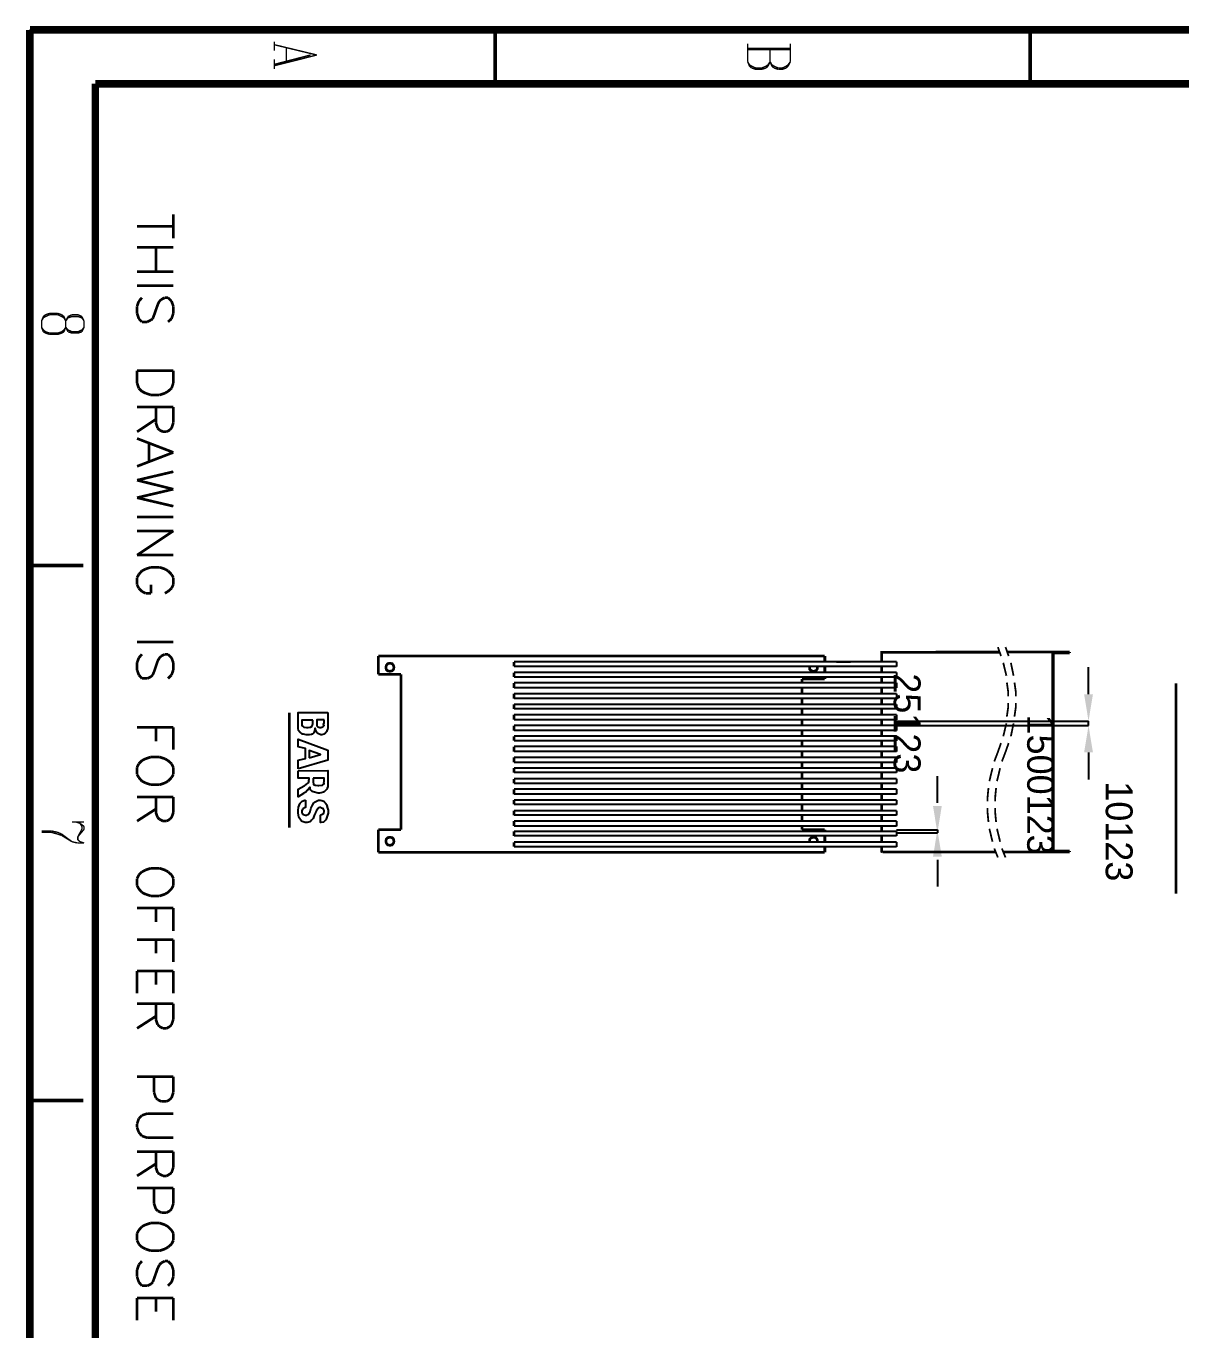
# Model space of a CAD drawing. Extents: x 0.1 to 11.6, y 0.3 to 16.2.
# Drawn here: x 0.141 to 4.434, y 11.389 to 16.234 of the extents above; entities that cross this region are included whole.
import ezdxf

# ---------------------------------------------------------------- set-up
doc = ezdxf.new("R2010")
doc.units = 0
doc.header["$MEASUREMENT"] = 0
doc.dimstyles.get("Standard").update_dxf_attribs({"dimtxt": 0.1, "dimasz": 0.1, "dimexe": 1.25, "dimexo": 0.625, "dimtad": 1, "dimtih": 1, "dimtxsty": 'Standard', "dimcen": 2.5, "dimazin": 3, "dimtfac": 1, "dimtmove": 0, "dimatfit": 3})

# ---------------------------------------------------------------- blocks, each defined once
blk = doc.blocks.new('_CLOSEDFILLED')
at = {"color": 0, "linetype": 'BYBLOCK'}
blk.add_solid([(-1, 0.164), (0, 0), (-1, -0.164)], dxfattribs=at)
blk = doc.blocks.new('*D6')
for p, q in [((4.5866, 13.8829), (4.5866, 13.9829)), ((5.2617, 13.7829), (4.5866, 13.7829)), ((4.5866, 13.0483), (4.5866, 13.7829)), ((5.2617, 13.0483), (4.5866, 13.0483)), ((4.5866, 12.9483), (4.5866, 12.8483))]:
    blk.add_line(p, q)
at = {"layer": 'Defpoints'}
for p in [(5.2617, 13.7829), (4.5866, 13.0483), (5.2617, 13.0483)]:
    blk.add_point(p, dxfattribs=at)
at = {"xscale": 0.1, "yscale": 0.1}
for p, rotation in [((4.5866, 13.7829), 270), ((4.5866, 13.0483), 90)]:
    blk.add_blockref('_CLOSEDFILLED', p, dxfattribs=dict(at, rotation=rotation))
at = {"insert": (3.9116, 13.4156), "char_height": 0.1, "attachment_point": 5, "rotation": 270}
blk.add_mtext('1500123', dxfattribs=at)
blk = doc.blocks.new('*D7')
for p, q in [((4.0903, 13.7515), (4.0903, 13.8515)), ((3.3767, 13.6515), (4.0903, 13.6515)), ((3.3767, 13.635), (4.0903, 13.635)), ((4.0903, 13.635), (4.0903, 13.6515)), ((4.0903, 13.535), (4.0903, 13.435))]:
    blk.add_line(p, q)
at = {"layer": 'Defpoints'}
for p in [(3.3767, 13.6515), (3.3767, 13.635), (4.0903, 13.635)]:
    blk.add_point(p, dxfattribs=at)
at = {"xscale": 0.1, "yscale": 0.1}
for p, rotation in [((4.0903, 13.6515), 270), ((4.0903, 13.635), 90)]:
    blk.add_blockref('_CLOSEDFILLED', p, dxfattribs=dict(at, rotation=rotation))
at = {"insert": (3.4153, 13.6432), "char_height": 0.1, "attachment_point": 5, "rotation": 270}
blk.add_mtext('25123', dxfattribs=at)
blk = doc.blocks.new('*D8')
for p, q in [((3.5285, 13.3474), (3.5285, 13.4474)), ((3.3767, 13.2474), (3.5285, 13.2474)), ((3.3767, 13.2366), (3.5285, 13.2366)), ((3.5285, 13.2474), (3.5285, 13.2366)), ((3.5285, 13.1366), (3.5285, 13.0366))]:
    blk.add_line(p, q)
at = {"layer": 'Defpoints'}
for p in [(3.3767, 13.2474), (3.3767, 13.2366), (3.5285, 13.2474)]:
    blk.add_point(p, dxfattribs=at)
at = {"xscale": 0.1, "yscale": 0.1}
for p, rotation in [((3.5285, 13.2366), 270), ((3.5285, 13.2474), 90)]:
    blk.add_blockref('_CLOSEDFILLED', p, dxfattribs=dict(at, rotation=rotation))
at = {"insert": (4.2035, 13.242), "char_height": 0.1, "attachment_point": 5, "rotation": 270}
blk.add_mtext('10123', dxfattribs=at)

msp = doc.modelspace()

# ---------------------------------------------------------------- linework, layer by layer
at = {"color": 0}
for p, q in [((3.37668, 13.8717), (1.95503, 13.8717)), ((3.15332, 13.8717), (3.20503, 13.8717)), ((3.37668, 13.8717), (3.22331, 13.8717)), ((3.37668, 13.8717), (3.37668, 13.855)), ((3.37668, 13.8717), (3.37668, 13.855)), ((3.37668, 13.855), (1.95503, 13.855)), ((3.37668, 13.8317), (1.95503, 13.8317)), ((3.37668, 13.815), (1.95503, 13.815)), ((3.37668, 13.855), (3.22331, 13.855)), ((3.37668, 13.8317), (3.22331, 13.8317)), ((3.37668, 13.815), (3.22331, 13.815)), ((3.37668, 13.8317), (3.37668, 13.815)), ((3.37668, 13.8317), (3.37668, 13.815)), ((3.37668, 13.7933), (1.95503, 13.7933)), ((3.37668, 13.775), (1.95503, 13.775)), ((3.37668, 13.7933), (3.22331, 13.7933)), ((3.37668, 13.775), (3.22331, 13.775)), ((3.37668, 13.7933), (3.37668, 13.775)), ((3.37668, 13.7933), (3.37668, 13.775)), ((3.37668, 13.7533), (1.95503, 13.7533)), ((3.37668, 13.735), (1.95503, 13.735)), ((3.37668, 13.7133), (1.95503, 13.7133)), ((3.37668, 13.7533), (3.22331, 13.7533)), ((3.37668, 13.735), (3.22331, 13.735)), ((3.37668, 13.7133), (3.22331, 13.7133)), ((3.37668, 13.7533), (3.37668, 13.735)), ((3.37668, 13.7533), (3.37668, 13.735)), ((3.37668, 13.7133), (3.37668, 13.6967)), ((3.37668, 13.7133), (3.37668, 13.6967)), ((3.37668, 13.6967), (1.95503, 13.6967)), ((3.37668, 13.675), (1.95503, 13.675)), ((3.37668, 13.6967), (3.22331, 13.6967)), ((3.37668, 13.675), (3.22331, 13.675)), ((3.37668, 13.675), (3.37668, 13.6567)), ((3.37668, 13.675), (3.37668, 13.6567)), ((3.37668, 13.6567), (1.95503, 13.6567)), ((3.37668, 13.635), (1.95503, 13.635)), ((3.37668, 13.6166), (1.95503, 13.6166)), ((3.37668, 13.6567), (3.22331, 13.6567)), ((3.37668, 13.635), (3.22331, 13.635)), ((3.37668, 13.6166), (3.22331, 13.6166)), ((3.37668, 13.635), (3.37668, 13.6166)), ((3.37668, 13.635), (3.37668, 13.6166)), ((3.37668, 13.595), (1.95503, 13.595)), ((3.37668, 13.5783), (1.95503, 13.5783)), ((3.37668, 13.595), (3.22331, 13.595)), ((3.37668, 13.5783), (3.22331, 13.5783)), ((3.37668, 13.595), (3.37668, 13.5783)), ((3.37668, 13.595), (3.37668, 13.5783)), ((3.37668, 13.5566), (1.95503, 13.5566)), ((3.37668, 13.5384), (1.95503, 13.5384)), ((3.37668, 13.5566), (3.22331, 13.5566)), ((3.37668, 13.5384), (3.22331, 13.5384)), ((3.37668, 13.5566), (3.37668, 13.5384)), ((3.37668, 13.5566), (3.37668, 13.5384)), ((3.37668, 13.5167), (1.95503, 13.5167)), ((3.37668, 13.4983), (1.95503, 13.4983)), ((3.37668, 13.4767), (1.95503, 13.4767)), ((3.37668, 13.5167), (3.22331, 13.5167)), ((3.37668, 13.4983), (3.22331, 13.4983)), ((3.37668, 13.4767), (3.22331, 13.4767)), ((3.37668, 13.5167), (3.37668, 13.4983)), ((3.37668, 13.5167), (3.37668, 13.4983)), ((3.37668, 13.4767), (3.37668, 13.46)), ((3.37668, 13.4767), (3.37668, 13.46)), ((3.37668, 13.46), (1.95503, 13.46)), ((3.37668, 13.4367), (1.95503, 13.4367)), ((3.37668, 13.46), (3.22331, 13.46)), ((3.37668, 13.4367), (3.22331, 13.4367)), ((3.37668, 13.4367), (3.37668, 13.42)), ((3.37668, 13.4367), (3.37668, 13.42)), ((3.37668, 13.42), (1.95503, 13.42)), ((3.37668, 13.3983), (1.95503, 13.3983)), ((3.37668, 13.38), (1.95503, 13.38)), ((3.37668, 13.42), (3.22331, 13.42)), ((3.37668, 13.3983), (3.22331, 13.3983)), ((3.37668, 13.38), (3.22331, 13.38)), ((3.37668, 13.3983), (3.37668, 13.38)), ((3.37668, 13.3983), (3.37668, 13.38)), ((3.37668, 13.3583), (1.95503, 13.3583)), ((3.37668, 13.3417), (1.95503, 13.3417)), ((3.37668, 13.3583), (3.22331, 13.3583)), ((3.37668, 13.3417), (3.22331, 13.3417)), ((3.37668, 13.3583), (3.37668, 13.3417)), ((3.37668, 13.3583), (3.37668, 13.3417)), ((3.37668, 13.3184), (1.95503, 13.3184)), ((3.37668, 13.3017), (1.95503, 13.3017)), ((3.37668, 13.28), (1.95503, 13.28)), ((3.37668, 13.3184), (3.22331, 13.3184)), ((3.37668, 13.3017), (3.22331, 13.3017)), ((3.37668, 13.28), (3.22331, 13.28)), ((3.37668, 13.3184), (3.37668, 13.3017)), ((3.37668, 13.3184), (3.37668, 13.3017)), ((3.37668, 13.28), (3.37668, 13.2617)), ((3.37668, 13.28), (3.37668, 13.2617)), ((3.37668, 13.2617), (1.95503, 13.2617)), ((3.37668, 13.2416), (1.95503, 13.2416)), ((3.37668, 13.2416), (3.22168, 13.2416)), ((3.37668, 13.2617), (3.22331, 13.2617)), ((3.37668, 13.2416), (3.37668, 13.225)), ((3.37668, 13.2416), (3.37668, 13.225)), ((3.37668, 13.225), (1.95503, 13.225)), ((3.37668, 13.2017), (1.95503, 13.2017)), ((3.37668, 13.185), (1.95503, 13.185)), ((3.37668, 13.225), (3.22168, 13.225)), ((3.37668, 13.2017), (3.22168, 13.2017)), ((3.37668, 13.185), (3.22168, 13.185)), ((3.37668, 13.2017), (3.37668, 13.185)), ((3.37668, 13.2017), (3.37668, 13.185))]:
    msp.add_line(p, q, dxfattribs=at)
for points, const_width in [([(0.155, 16.22), (11.57, 16.22)], 0.02833), ([(0.155, 0.31), (0.155, 16.22)], 0.02833), ([(1.88499, 16.02), (1.88499, 16.22)], 0.01333), ([(3.87332, 16.02), (3.87332, 16.22)], 0.01333), ([(1.06331, 16.1767), (1.06331, 16.1433)], 0.00521), ([(1.22168, 16.1267), (1.06331, 16.165)], 0.00521), ([(1.10834, 16.155), (1.10834, 16.1033)], 0.00521), ([(2.82335, 16.1017), (2.82335, 16.1683)], 0.00521), ([(2.98167, 16.1517), (2.82335, 16.1517)], 0.00521), ([(2.98167, 16.1467), (2.82335, 16.1467)], 0.00521), ([(2.90668, 16.1467), (2.90668, 16.1017)], 0.00521), ([(2.98167, 16.1683), (2.98167, 16.1017)], 0.00521), ([(1.22168, 16.1267), (1.06331, 16.0867)], 0.00521), ([(1.19835, 16.1267), (1.06331, 16.0917)], 0.00521), ([(1.06331, 16.11), (1.06331, 16.075)], 0.00521), ([(2.83003, 16.085), (2.82335, 16.1017)], 0.00521), ([(2.83003, 16.09), (2.82335, 16.1017)], 0.00521), ([(2.83832, 16.085), (2.83003, 16.09)], 0.00521), ([(2.83832, 16.0783), (2.83003, 16.085)], 0.00521), ([(2.85335, 16.0783), (2.83832, 16.085)], 0.00521), ([(2.89165, 16.085), (2.875, 16.0783)], 0.00521), ([(2.89833, 16.09), (2.89165, 16.085)], 0.00521), ([(2.89833, 16.085), (2.89165, 16.0783)], 0.00521), ([(2.90668, 16.1017), (2.89833, 16.085)], 0.00521), ([(2.90668, 16.1017), (2.89833, 16.09)], 0.00521), ([(2.91336, 16.085), (2.90668, 16.1017)], 0.00521), ([(2.91336, 16.09), (2.90668, 16.1017)], 0.00521), ([(2.92165, 16.085), (2.91336, 16.09)], 0.00521), ([(2.92165, 16.0783), (2.91336, 16.085)], 0.00521), ([(2.93668, 16.0783), (2.92165, 16.085)], 0.00521), ([(2.96669, 16.085), (2.95167, 16.0783)], 0.00521), ([(2.97331, 16.09), (2.96669, 16.085)], 0.00521), ([(2.97331, 16.085), (2.96669, 16.0783)], 0.00521), ([(2.98167, 16.1017), (2.97331, 16.085)], 0.00521), ([(2.98167, 16.1017), (2.97331, 16.09)], 0.00521), ([(2.85335, 16.0733), (2.83832, 16.0783)], 0.00521), ([(2.875, 16.0783), (2.85335, 16.0783)], 0.00521), ([(2.875, 16.0733), (2.85335, 16.0733)], 0.00521), ([(2.89165, 16.0783), (2.875, 16.0733)], 0.00521), ([(2.93668, 16.0733), (2.92165, 16.0783)], 0.00521), ([(2.95167, 16.0783), (2.93668, 16.0783)], 0.00521), ([(2.95167, 16.0733), (2.93668, 16.0733)], 0.00521), ([(2.96669, 16.0783), (2.95167, 16.0733)], 0.00521), ([(0.39833, 16.02), (11.315, 16.02)], 0.02833), ([(0.39833, 0.53331), (0.39833, 16.02)], 0.02833), ([(0.68831, 15.535), (0.68831, 15.445)], 0.01), ([(0.68831, 15.49), (0.55333, 15.49)], 0.01), ([(0.68831, 15.4117), (0.55333, 15.4117)], 0.01), ([(0.62332, 15.4117), (0.62332, 15.3217)], 0.01), ([(0.68831, 15.3217), (0.55333, 15.3217)], 0.01), ([(0.68831, 15.27), (0.55333, 15.27)], 0.01), ([(0.55333, 15.1933), (0.56, 15.2117)], 0.01), ([(0.56, 15.2117), (0.57167, 15.225)], 0.01), ([(0.63666, 15.2117), (0.62999, 15.1983)], 0.01), ([(0.64334, 15.2183), (0.63666, 15.2117)], 0.01), ([(0.65669, 15.225), (0.64334, 15.2183)], 0.01), ([(0.66835, 15.225), (0.65669, 15.225)], 0.01), ([(0.68164, 15.2117), (0.66835, 15.225)], 0.01), ([(0.68831, 15.1933), (0.68164, 15.2117)], 0.01), ([(0.22835, 15.1667), (0.21332, 15.1617)], 0.00521), ([(0.25836, 15.1667), (0.22835, 15.1667)], 0.00521), ([(0.27333, 15.1617), (0.25836, 15.1667)], 0.00521), ([(0.55333, 15.1667), (0.55333, 15.1933)], 0.01), ([(0.56, 15.1467), (0.55333, 15.1667)], 0.01), ([(0.61664, 15.16), (0.61165, 15.1467)], 0.01), ([(0.62999, 15.1983), (0.61664, 15.16)], 0.01), ([(0.68164, 15.1467), (0.68831, 15.1667)], 0.01), ([(0.68831, 15.1667), (0.68831, 15.1933)], 0.01), ([(0.20502, 15.155), (0.19835, 15.1383)], 0.00521), ([(0.20502, 15.15), (0.19835, 15.1383)], 0.00521), ([(0.19835, 15.1383), (0.19835, 15.115)], 0.00521), ([(0.19835, 15.115), (0.20502, 15.0983)], 0.00521), ([(0.19835, 15.115), (0.20502, 15.105)], 0.00521), ([(0.21332, 15.1617), (0.20502, 15.155)], 0.00521), ([(0.21332, 15.155), (0.20502, 15.15)], 0.00521), ([(0.22835, 15.1617), (0.21332, 15.155)], 0.00521), ([(0.25836, 15.1617), (0.22835, 15.1617)], 0.00521), ([(0.27333, 15.155), (0.25836, 15.1617)], 0.00521), ([(0.28169, 15.155), (0.27333, 15.1617)], 0.00521), ([(0.28169, 15.15), (0.27333, 15.155)], 0.00521), ([(0.28836, 15.1383), (0.28169, 15.155)], 0.00521), ([(0.28836, 15.1383), (0.28169, 15.15)], 0.00521), ([(0.28169, 15.0983), (0.28836, 15.115)], 0.00521), ([(0.28169, 15.105), (0.28836, 15.115)], 0.00521), ([(0.29666, 15.155), (0.28836, 15.1383)], 0.00521), ([(0.29666, 15.15), (0.28836, 15.1383)], 0.00521), ([(0.28836, 15.1383), (0.28836, 15.115)], 0.00521), ([(0.28836, 15.115), (0.29666, 15.0983)], 0.00521), ([(0.28836, 15.115), (0.29666, 15.105)], 0.00521), ([(0.31169, 15.1617), (0.29666, 15.155)], 0.00521), ([(0.31169, 15.155), (0.29666, 15.15)], 0.00521), ([(0.33333, 15.1617), (0.31169, 15.1617)], 0.00521), ([(0.33333, 15.155), (0.31169, 15.155)], 0.00521), ([(0.34831, 15.155), (0.33333, 15.1617)], 0.00521), ([(0.34831, 15.15), (0.33333, 15.155)], 0.00521), ([(0.35666, 15.1383), (0.34831, 15.155)], 0.00521), ([(0.35666, 15.1383), (0.34831, 15.15)], 0.00521), ([(0.34831, 15.0983), (0.35666, 15.115)], 0.00521), ([(0.34831, 15.105), (0.35666, 15.115)], 0.00521), ([(0.35666, 15.115), (0.35666, 15.1383)], 0.00521), ([(0.57167, 15.135), (0.56, 15.1467)], 0.01), ([(0.59169, 15.135), (0.57167, 15.135)], 0.01), ([(0.60498, 15.1417), (0.59169, 15.135)], 0.01), ([(0.61165, 15.1467), (0.60498, 15.1417)], 0.01), ([(0.66835, 15.135), (0.68164, 15.1467)], 0.01), ([(0.20502, 15.105), (0.21332, 15.0983)], 0.00521), ([(0.20502, 15.0983), (0.21332, 15.0933)], 0.00521), ([(0.21332, 15.0983), (0.22835, 15.0933)], 0.00521), ([(0.21332, 15.0933), (0.22835, 15.0883)], 0.00521), ([(0.22835, 15.0933), (0.25836, 15.0933)], 0.00521), ([(0.22835, 15.0883), (0.25836, 15.0883)], 0.00521), ([(0.25836, 15.0933), (0.27333, 15.0983)], 0.00521), ([(0.25836, 15.0883), (0.27333, 15.0933)], 0.00521), ([(0.27333, 15.0983), (0.28169, 15.105)], 0.00521), ([(0.27333, 15.0933), (0.28169, 15.0983)], 0.00521), ([(0.29666, 15.105), (0.31169, 15.0983)], 0.00521), ([(0.29666, 15.0983), (0.31169, 15.0933)], 0.00521), ([(0.31169, 15.0983), (0.33333, 15.0983)], 0.00521), ([(0.31169, 15.0933), (0.33333, 15.0933)], 0.00521), ([(0.33333, 15.0983), (0.34831, 15.105)], 0.00521), ([(0.33333, 15.0933), (0.34831, 15.0983)], 0.00521), ([(0.68831, 14.9533), (0.55333, 14.9533)], 0.01), ([(0.55333, 14.9083), (0.55333, 14.9533)], 0.01), ([(0.68831, 14.9533), (0.68831, 14.9083)], 0.01), ([(0.56, 14.8883), (0.55333, 14.9083)], 0.01), ([(0.57167, 14.8767), (0.56, 14.8883)], 0.01), ([(0.58501, 14.87), (0.57167, 14.8767)], 0.01), ([(0.60498, 14.8633), (0.58501, 14.87)], 0.01), ([(0.65669, 14.87), (0.63666, 14.8633)], 0.01), ([(0.66835, 14.8767), (0.65669, 14.87)], 0.01), ([(0.68164, 14.8883), (0.66835, 14.8767)], 0.01), ([(0.68831, 14.9083), (0.68164, 14.8883)], 0.01), ([(0.63666, 14.8633), (0.60498, 14.8633)], 0.01), ([(0.68831, 14.8183), (0.55333, 14.8183)], 0.01), ([(0.62332, 14.7733), (0.55333, 14.7267)], 0.01), ([(0.62332, 14.76), (0.62332, 14.8183)], 0.01), ([(0.68831, 14.8183), (0.68831, 14.76)], 0.01), ([(0.62999, 14.74), (0.62332, 14.76)], 0.01), ([(0.63666, 14.7333), (0.62999, 14.74)], 0.01), ([(0.65001, 14.7267), (0.63666, 14.7333)], 0.01), ([(0.66336, 14.7267), (0.65001, 14.7267)], 0.01), ([(0.67502, 14.7333), (0.66336, 14.7267)], 0.01), ([(0.68164, 14.74), (0.67502, 14.7333)], 0.01), ([(0.68831, 14.76), (0.68164, 14.74)], 0.01), ([(0.68831, 14.65), (0.55333, 14.7017)], 0.01), ([(0.59831, 14.6817), (0.59831, 14.6167)], 0.01), ([(0.68831, 14.65), (0.55333, 14.5983)], 0.01), ([(0.68831, 14.5783), (0.55333, 14.5467)], 0.01), ([(0.68831, 14.5133), (0.55333, 14.5467)], 0.01), ([(0.68831, 14.5133), (0.55333, 14.4817)], 0.01), ([(0.68831, 14.45), (0.55333, 14.4817)], 0.01), ([(0.68831, 14.41), (0.55333, 14.41)], 0.01), ([(0.68831, 14.3583), (0.55333, 14.3583)], 0.01), ([(0.68831, 14.3583), (0.55333, 14.2683)], 0.01), ([(0.68831, 14.2683), (0.55333, 14.2683)], 0.01), ([(0.35335, 14.23), (0.155, 14.23)], 0.01333), ([(0.56, 14.1967), (0.55333, 14.185)], 0.01), ([(0.57167, 14.21), (0.56, 14.1967)], 0.01), ([(0.58501, 14.2167), (0.57167, 14.21)], 0.01), ([(0.60498, 14.2233), (0.58501, 14.2167)], 0.01), ([(0.63666, 14.2233), (0.60498, 14.2233)], 0.01), ([(0.65669, 14.2167), (0.63666, 14.2233)], 0.01), ([(0.66835, 14.21), (0.65669, 14.2167)], 0.01), ([(0.68164, 14.1967), (0.66835, 14.21)], 0.01), ([(0.68831, 14.185), (0.68164, 14.1967)], 0.01), ([(0.55333, 14.185), (0.55333, 14.1583)], 0.01), ([(0.55333, 14.1583), (0.56, 14.145)], 0.01), ([(0.56, 14.145), (0.57167, 14.1333)], 0.01), ([(0.60498, 14.1583), (0.60498, 14.1267)], 0.01), ([(0.66835, 14.1333), (0.68164, 14.145)], 0.01), ([(0.68164, 14.145), (0.68831, 14.1583)], 0.01), ([(0.68831, 14.1583), (0.68831, 14.185)], 0.01), ([(0.57167, 14.1333), (0.58501, 14.1267)], 0.01), ([(0.58501, 14.1267), (0.60498, 14.1267)], 0.01), ([(0.65669, 14.1267), (0.66835, 14.1333)], 0.01), ([(0.68831, 13.945), (0.55333, 13.945)], 0.01), ([(0.56, 13.8867), (0.57167, 13.9)], 0.01), ([(0.65669, 13.9), (0.64334, 13.8933)], 0.01), ([(0.66835, 13.9), (0.65669, 13.9)], 0.01), ([(0.68164, 13.8867), (0.66835, 13.9)], 0.01), ([(3.32497, 13.9067), (3.32167, 13.9067), (3.32167, 13.9033)], 0.01), ([(3.32167, 13.9033), (3.32167, 13.8717)], 0.01), ([(3.32497, 13.9067), (3.75999, 13.9067)], 0.01), ([(3.52165, 13.9083), (3.75999, 13.9083)], 0.01), ([(3.76497, 13.8933), (3.75331, 13.9267)], 0.00667), ([(3.79335, 13.8933), (3.78168, 13.9267)], 0.00667), ([(3.78836, 13.9083), (3.96001, 13.9083)], 0.01), ([(3.96001, 13.9083), (3.95665, 13.9067), (3.95665, 13.9033)], 0.01), ([(3.95665, 13.9033), (3.95665, 13.17)], 0.01), ([(4.02001, 13.9083), (3.96001, 13.9083)], 0.01), ([(3.96001, 13.905), (3.96001, 13.9033)], 0.01), ([(4.02001, 13.905), (3.96001, 13.905)], 0.01), ([(3.96001, 13.9033), (3.96001, 13.17)], 0.01), ([(4.02001, 13.905), (4.02001, 13.9083)], 0.01), ([(0.55333, 13.8683), (0.56, 13.8867)], 0.01), ([(0.55333, 13.8417), (0.55333, 13.8683)], 0.01), ([(0.62999, 13.875), (0.61664, 13.835)], 0.01), ([(0.63666, 13.8867), (0.62999, 13.875)], 0.01), ([(0.64334, 13.8933), (0.63666, 13.8867)], 0.01), ([(0.68831, 13.8683), (0.68164, 13.8867)], 0.01), ([(0.68831, 13.8417), (0.68831, 13.8683)], 0.01), ([(1.44997, 13.825), (1.44997, 13.8933)], 0.01), ([(1.44997, 13.8933), (3.11003, 13.8933)], 0.01), ([(1.95503, 13.8717), (1.95503, 13.855)], 0.01), ([(3.05333, 13.855), (3.05333, 13.845), (3.06, 13.8383), (3.06836, 13.8366), (3.07667, 13.8383), (3.08165, 13.845), (3.08333, 13.855)], 0.01), ([(3.11003, 13.8933), (3.11003, 13.8717)], 0.01), ([(3.11003, 13.8933), (3.11003, 13.8717)], 0.01), ([(3.11003, 13.855), (3.11003, 13.8317)], 0.01), ([(3.11003, 13.855), (3.11003, 13.8317)], 0.01), ([(3.32167, 13.855), (3.32167, 13.8317)], 0.01), ([(3.785, 13.82), (3.77333, 13.8683)], 0.00667), ([(3.81168, 13.82), (3.80165, 13.8683)], 0.00667), ([(0.56, 13.8233), (0.55333, 13.8417)], 0.01), ([(0.57167, 13.81), (0.56, 13.8233)], 0.01), ([(0.59169, 13.81), (0.57167, 13.81)], 0.01), ([(0.60498, 13.8167), (0.59169, 13.81)], 0.01), ([(0.61165, 13.8233), (0.60498, 13.8167)], 0.01), ([(0.61664, 13.835), (0.61165, 13.8233)], 0.01), ([(0.66835, 13.81), (0.68164, 13.8233)], 0.01), ([(0.68164, 13.8233), (0.68831, 13.8417)], 0.01), ([(1.535, 13.825), (1.44997, 13.825)], 0.01), ([(1.535, 13.2483), (1.535, 13.825)], 0.01), ([(1.95503, 13.8317), (1.95503, 13.815)], 0.01), ([(3.02501, 13.7933), (3.02501, 13.8083)], 0.01), ([(3.11003, 13.8083), (3.02501, 13.8083)], 0.01), ([(3.11003, 13.815), (3.11003, 13.8083)], 0.01), ([(3.32167, 13.815), (3.32167, 13.7933)], 0.01), ([(1.95503, 13.7933), (1.95503, 13.775)], 0.01), ([(3.02501, 13.7533), (3.02501, 13.775)], 0.01), ([(3.32167, 13.775), (3.32167, 13.7533)], 0.01), ([(3.79167, 13.7433), (3.79167, 13.76), (3.78668, 13.795)], 0.00667), ([(3.81999, 13.7433), (3.81999, 13.76), (3.815, 13.795)], 0.00667), ([(4.41499, 13.7917), (4.41499, 13.01)], 0.01), ([(1.95503, 13.7533), (1.95503, 13.735)], 0.01), ([(1.95503, 13.7133), (1.95503, 13.6967)], 0.01), ([(3.02501, 13.7133), (3.02501, 13.735)], 0.01), ([(3.32167, 13.735), (3.32167, 13.7133)], 0.01), ([(3.78668, 13.6683), (3.79167, 13.7033), (3.79167, 13.7183)], 0.00667), ([(3.815, 13.6683), (3.81999, 13.7033), (3.81999, 13.7183)], 0.00667), ([(1.12001, 13.6833), (1.12001, 13.255)], 0.01), ([(1.95503, 13.675), (1.95503, 13.6567)], 0.01), ([(3.02501, 13.675), (3.02501, 13.6967)], 0.01), ([(3.32167, 13.6967), (3.32167, 13.675)], 0.01), ([(0.68831, 13.6283), (0.55333, 13.6283)], 0.01), ([(0.62332, 13.6283), (0.62332, 13.5767)], 0.01), ([(0.68831, 13.6283), (0.68831, 13.545)], 0.01), ([(1.95503, 13.635), (1.95503, 13.6166)], 0.01), ([(3.02501, 13.635), (3.02501, 13.6567)], 0.01), ([(3.02501, 13.595), (3.02501, 13.6166)], 0.01), ([(3.32167, 13.6567), (3.32167, 13.635)], 0.01), ([(3.32167, 13.6166), (3.32167, 13.595)], 0.01), ([(3.77333, 13.595), (3.785, 13.6433)], 0.00667), ([(3.80165, 13.595), (3.81168, 13.6433)], 0.00667), ([(1.95503, 13.595), (1.95503, 13.5783)], 0.01), ([(3.02501, 13.5566), (3.02501, 13.5783)], 0.01), ([(3.32167, 13.5783), (3.32167, 13.5566)], 0.01), ([(3.75331, 13.5367), (3.76497, 13.57)], 0.00667), ([(3.78168, 13.5367), (3.79335, 13.57)], 0.00667), ([(0.60498, 13.5183), (0.58501, 13.5117)], 0.01), ([(0.63666, 13.5183), (0.60498, 13.5183)], 0.01), ([(0.65669, 13.5117), (0.63666, 13.5183)], 0.01), ([(1.95503, 13.5566), (1.95503, 13.5384)], 0.01), ([(1.95503, 13.5167), (1.95503, 13.4983)], 0.01), ([(3.02501, 13.5167), (3.02501, 13.5384)], 0.01), ([(3.32167, 13.5384), (3.32167, 13.5167)], 0.01), ([(3.75331, 13.5367), (3.74001, 13.5017)], 0.00667), ([(3.78168, 13.5367), (3.76833, 13.5017)], 0.00667), ([(0.56, 13.4933), (0.55333, 13.48)], 0.01), ([(0.55333, 13.48), (0.55333, 13.4533)], 0.01), ([(0.57167, 13.505), (0.56, 13.4933)], 0.01), ([(0.58501, 13.5117), (0.57167, 13.505)], 0.01), ([(0.66835, 13.505), (0.65669, 13.5117)], 0.01), ([(0.68164, 13.4933), (0.66835, 13.505)], 0.01), ([(0.68831, 13.48), (0.68164, 13.4933)], 0.01), ([(0.68831, 13.4533), (0.68831, 13.48)], 0.01), ([(1.95503, 13.4767), (1.95503, 13.46)], 0.01), ([(3.02501, 13.4767), (3.02501, 13.4983)], 0.01), ([(3.32167, 13.4983), (3.32167, 13.4767)], 0.01), ([(3.73335, 13.4767), (3.72168, 13.4283)], 0.00667), ([(3.76167, 13.4767), (3.75, 13.4283)], 0.00667), ([(0.55333, 13.4533), (0.56, 13.4417)], 0.01), ([(0.56, 13.4417), (0.57167, 13.4283)], 0.01), ([(0.57167, 13.4283), (0.58501, 13.4217)], 0.01), ([(0.58501, 13.4217), (0.60498, 13.415)], 0.01), ([(0.63666, 13.415), (0.65669, 13.4217)], 0.01), ([(0.65669, 13.4217), (0.66835, 13.4283)], 0.01), ([(0.66835, 13.4283), (0.68164, 13.4417)], 0.01), ([(0.68164, 13.4417), (0.68831, 13.4533)], 0.01), ([(1.95503, 13.4367), (1.95503, 13.42)], 0.01), ([(3.02501, 13.4367), (3.02501, 13.46)], 0.01), ([(3.02501, 13.3983), (3.02501, 13.42)], 0.01), ([(3.32167, 13.46), (3.32167, 13.4367)], 0.01), ([(3.32167, 13.42), (3.32167, 13.3983)], 0.01), ([(0.68831, 13.37), (0.55333, 13.37)], 0.01), ([(0.60498, 13.415), (0.63666, 13.415)], 0.01), ([(0.62332, 13.3117), (0.62332, 13.37)], 0.01), ([(0.68831, 13.37), (0.68831, 13.3117)], 0.01), ([(1.95503, 13.3983), (1.95503, 13.38)], 0.01), ([(3.02501, 13.3583), (3.02501, 13.38)], 0.01), ([(3.32167, 13.38), (3.32167, 13.3583)], 0.01), ([(3.71832, 13.4033), (3.715, 13.3683), (3.715, 13.3533)], 0.00667), ([(3.74669, 13.4033), (3.74333, 13.3683), (3.74333, 13.3533)], 0.00667), ([(0.62332, 13.325), (0.55333, 13.28)], 0.01), ([(1.95503, 13.3583), (1.95503, 13.3417)], 0.01), ([(1.95503, 13.3184), (1.95503, 13.3017)], 0.01), ([(3.02501, 13.3184), (3.02501, 13.3417)], 0.01), ([(3.32167, 13.3417), (3.32167, 13.3184)], 0.01), ([(3.715, 13.3283), (3.715, 13.3117), (3.71832, 13.2767)], 0.00667), ([(3.74333, 13.3283), (3.74333, 13.3117), (3.74669, 13.2767)], 0.00667), ([(0.35666, 13.2767), (0.31169, 13.2767)], 0.00521), ([(0.32666, 13.2767), (0.34169, 13.2717)], 0.00521), ([(0.62999, 13.2933), (0.62332, 13.3117)], 0.01), ([(0.63666, 13.2867), (0.62999, 13.2933)], 0.01), ([(0.65001, 13.28), (0.63666, 13.2867)], 0.01), ([(0.66336, 13.28), (0.65001, 13.28)], 0.01), ([(0.67502, 13.2867), (0.66336, 13.28)], 0.01), ([(0.68164, 13.2933), (0.67502, 13.2867)], 0.01), ([(0.68831, 13.3117), (0.68164, 13.2933)], 0.01), ([(1.95503, 13.28), (1.95503, 13.2617)], 0.01), ([(3.02501, 13.28), (3.02501, 13.3017)], 0.01), ([(3.32167, 13.3017), (3.32167, 13.28)], 0.01), ([(0.23503, 13.2433), (0.19835, 13.2433)], 0.00521), ([(0.23503, 13.2383), (0.19835, 13.2383)], 0.00521), ([(0.25836, 13.2383), (0.23503, 13.2433)], 0.00521), ([(0.25836, 13.2317), (0.23503, 13.2383)], 0.00521), ([(0.27333, 13.2317), (0.25836, 13.2383)], 0.00521), ([(0.27333, 13.2267), (0.25836, 13.2317)], 0.00521), ([(0.31169, 13.2033), (0.27333, 13.2317)], 0.00521), ([(0.31169, 13.2033), (0.27333, 13.2267)], 0.00521), ([(0.35666, 13.25), (0.33333, 13.2217)], 0.00521), ([(0.34831, 13.25), (0.33333, 13.2217)], 0.00521), ([(0.34169, 13.2717), (0.35666, 13.26)], 0.00521), ([(0.34169, 13.2717), (0.34831, 13.26)], 0.00521), ([(0.34831, 13.26), (0.34831, 13.25)], 0.00521), ([(0.35666, 13.26), (0.35666, 13.25)], 0.00521), ([(1.44997, 13.2483), (1.44997, 13.1634)], 0.01), ([(1.535, 13.2483), (1.44997, 13.2483)], 0.01), ([(1.95503, 13.2416), (1.95503, 13.225)], 0.01), ([(3.02501, 13.2617), (3.02501, 13.2483)], 0.01), ([(3.11003, 13.2483), (3.02501, 13.2483)], 0.01), ([(3.11003, 13.2416), (3.11003, 13.2483)], 0.01), ([(3.11003, 13.2017), (3.11003, 13.225)], 0.01), ([(3.32167, 13.2617), (3.32167, 13.2416)], 0.01), ([(3.32167, 13.225), (3.32167, 13.2017)], 0.01), ([(3.72168, 13.2517), (3.73335, 13.2033)], 0.00667), ([(3.75, 13.2517), (3.76167, 13.2033)], 0.00667), ([(0.33333, 13.1983), (0.31169, 13.2033)], 0.00521), ([(0.33333, 13.2217), (0.33333, 13.21)], 0.00521), ([(0.33333, 13.21), (0.34169, 13.2033)], 0.00521), ([(0.35666, 13.1983), (0.33333, 13.1983)], 0.00521), ([(0.34169, 13.2033), (0.35666, 13.1983)], 0.00521), ([(1.95503, 13.2017), (1.95503, 13.185)], 0.01), ([(3.08333, 13.2017), (3.08165, 13.2116), (3.07667, 13.2183), (3.06836, 13.22), (3.06, 13.2183), (3.05333, 13.2116), (3.05333, 13.2017)], 0.01), ([(3.11003, 13.1634), (3.11003, 13.185)], 0.01), ([(3.32167, 13.185), (3.32167, 13.17)], 0.01), ([(3.74001, 13.1783), (3.75331, 13.145)], 0.00667), ([(3.76833, 13.1783), (3.78168, 13.145)], 0.00667), ([(3.11003, 13.1634), (1.44997, 13.1634)], 0.01), ([(3.32167, 13.17), (3.32167, 13.1667), (3.32497, 13.165)], 0.01), ([(3.32497, 13.165), (3.74501, 13.165)], 0.01), ([(3.53668, 13.165), (3.74501, 13.165)], 0.01), ([(3.77333, 13.165), (3.96001, 13.165)], 0.01), ([(3.95665, 13.17), (3.95665, 13.1667), (3.96001, 13.165)], 0.01), ([(3.96001, 13.17), (3.96001, 13.1683)], 0.01), ([(3.96001, 13.1683), (4.02001, 13.1683)], 0.01), ([(3.96001, 13.165), (4.02001, 13.165)], 0.01), ([(4.02001, 13.165), (4.02001, 13.1683)], 0.01), ([(0.56, 13.08), (0.55333, 13.0667)], 0.01), ([(0.57167, 13.0917), (0.56, 13.08)], 0.01), ([(0.58501, 13.0983), (0.57167, 13.0917)], 0.01), ([(0.60498, 13.105), (0.58501, 13.0983)], 0.01), ([(0.63666, 13.105), (0.60498, 13.105)], 0.01), ([(0.65669, 13.0983), (0.63666, 13.105)], 0.01), ([(0.66835, 13.0917), (0.65669, 13.0983)], 0.01), ([(0.68164, 13.08), (0.66835, 13.0917)], 0.01), ([(0.68831, 13.0667), (0.68164, 13.08)], 0.01), ([(0.55333, 13.0667), (0.55333, 13.04)], 0.01), ([(0.55333, 13.04), (0.56, 13.0283)], 0.01), ([(0.56, 13.0283), (0.57167, 13.015)], 0.01), ([(0.66835, 13.015), (0.68164, 13.0283)], 0.01), ([(0.68164, 13.0283), (0.68831, 13.04)], 0.01), ([(0.68831, 13.04), (0.68831, 13.0667)], 0.01), ([(0.57167, 13.015), (0.58501, 13.0084)], 0.01), ([(0.58501, 13.0084), (0.60498, 13.0017)], 0.01), ([(0.60498, 13.0017), (0.63666, 13.0017)], 0.01), ([(0.63666, 13.0017), (0.65669, 13.0084)], 0.01), ([(0.65669, 13.0084), (0.66835, 13.015)], 0.01), ([(0.68831, 12.9567), (0.55333, 12.9567)], 0.01), ([(0.62332, 12.9567), (0.62332, 12.905)], 0.01), ([(0.68831, 12.9567), (0.68831, 12.8717)], 0.01), ([(0.68831, 12.84), (0.55333, 12.84)], 0.01), ([(0.62332, 12.84), (0.62332, 12.7884)], 0.01), ([(0.68831, 12.84), (0.68831, 12.7567)], 0.01), ([(0.68831, 12.7233), (0.55333, 12.7233)], 0.01), ([(0.55333, 12.7233), (0.55333, 12.64)], 0.01), ([(0.62332, 12.7233), (0.62332, 12.6717)], 0.01), ([(0.68831, 12.7233), (0.68831, 12.64)], 0.01), ([(0.68831, 12.6017), (0.55333, 12.6017)], 0.01), ([(0.62332, 12.5433), (0.62332, 12.6017)], 0.01), ([(0.68831, 12.6017), (0.68831, 12.5433)], 0.01), ([(0.62332, 12.555), (0.55333, 12.51)], 0.01), ([(0.62999, 12.5233), (0.62332, 12.5433)], 0.01), ([(0.68831, 12.5433), (0.68164, 12.5233)], 0.01), ([(0.63666, 12.5167), (0.62999, 12.5233)], 0.01), ([(0.65001, 12.51), (0.63666, 12.5167)], 0.01), ([(0.66336, 12.51), (0.65001, 12.51)], 0.01), ([(0.67502, 12.5167), (0.66336, 12.51)], 0.01), ([(0.68164, 12.5233), (0.67502, 12.5167)], 0.01), ([(0.68831, 12.33), (0.55333, 12.33)], 0.01), ([(0.61664, 12.2717), (0.61664, 12.33)], 0.01), ([(0.68831, 12.33), (0.68831, 12.2717)], 0.01), ([(0.62332, 12.2517), (0.61664, 12.2717)], 0.01), ([(0.68831, 12.2717), (0.68164, 12.2517)], 0.01), ([(0.35335, 12.2416), (0.155, 12.2416)], 0.01333), ([(0.62999, 12.245), (0.62332, 12.2517)], 0.01), ([(0.64334, 12.2383), (0.62999, 12.245)], 0.01), ([(0.66336, 12.2383), (0.64334, 12.2383)], 0.01), ([(0.67502, 12.245), (0.66336, 12.2383)], 0.01), ([(0.68164, 12.2517), (0.67502, 12.245)], 0.01), ([(0.56, 12.175), (0.55333, 12.155)], 0.01), ([(0.57167, 12.1867), (0.56, 12.175)], 0.01), ([(0.59169, 12.1934), (0.57167, 12.1867)], 0.01), ([(0.68831, 12.1934), (0.59169, 12.1934)], 0.01), ([(0.55333, 12.155), (0.55333, 12.1417)], 0.01), ([(0.55333, 12.1417), (0.56, 12.1233)], 0.01), ([(0.56, 12.1233), (0.57167, 12.11)], 0.01), ([(0.57167, 12.11), (0.59169, 12.1033)], 0.01), ([(0.59169, 12.1033), (0.68831, 12.1033)], 0.01), ([(0.68831, 12.0517), (0.55333, 12.0517)], 0.01), ([(0.62332, 11.9933), (0.62332, 12.0517)], 0.01), ([(0.68831, 12.0517), (0.68831, 11.9933)], 0.01), ([(0.62332, 12.0067), (0.55333, 11.9616)], 0.01), ([(0.62999, 11.9733), (0.62332, 11.9933)], 0.01), ([(0.63666, 11.9683), (0.62999, 11.9733)], 0.01), ([(0.65001, 11.9616), (0.63666, 11.9683)], 0.01), ([(0.67502, 11.9683), (0.66336, 11.9616)], 0.01), ([(0.68164, 11.9733), (0.67502, 11.9683)], 0.01), ([(0.68831, 11.9933), (0.68164, 11.9733)], 0.01), ([(0.68831, 11.9167), (0.55333, 11.9167)], 0.01), ([(0.61664, 11.8583), (0.61664, 11.9167)], 0.01), ([(0.66336, 11.9616), (0.65001, 11.9616)], 0.01), ([(0.68831, 11.9167), (0.68831, 11.8583)], 0.01), ([(0.62332, 11.8383), (0.61664, 11.8583)], 0.01), ([(0.62999, 11.8317), (0.62332, 11.8383)], 0.01), ([(0.64334, 11.825), (0.62999, 11.8317)], 0.01), ([(0.66336, 11.825), (0.64334, 11.825)], 0.01), ([(0.67502, 11.8317), (0.66336, 11.825)], 0.01), ([(0.68164, 11.8383), (0.67502, 11.8317)], 0.01), ([(0.68831, 11.8583), (0.68164, 11.8383)], 0.01), ([(0.57167, 11.7733), (0.56, 11.76)], 0.01), ([(0.58501, 11.78), (0.57167, 11.7733)], 0.01), ([(0.60498, 11.7867), (0.58501, 11.78)], 0.01), ([(0.63666, 11.7867), (0.60498, 11.7867)], 0.01), ([(0.65669, 11.78), (0.63666, 11.7867)], 0.01), ([(0.66835, 11.7733), (0.65669, 11.78)], 0.01), ([(0.68164, 11.76), (0.66835, 11.7733)], 0.01), ([(0.56, 11.76), (0.55333, 11.7483)], 0.01), ([(0.55333, 11.7483), (0.55333, 11.7217)], 0.01), ([(0.55333, 11.7217), (0.56, 11.7083)], 0.01), ([(0.68831, 11.7483), (0.68164, 11.76)], 0.01), ([(0.68164, 11.7083), (0.68831, 11.7217)], 0.01), ([(0.68831, 11.7217), (0.68831, 11.7483)], 0.01), ([(0.56, 11.7083), (0.57167, 11.6967)], 0.01), ([(0.57167, 11.6967), (0.58501, 11.69)], 0.01), ([(0.58501, 11.69), (0.60498, 11.6833)], 0.01), ([(0.60498, 11.6833), (0.63666, 11.6833)], 0.01), ([(0.63666, 11.6833), (0.65669, 11.69)], 0.01), ([(0.65669, 11.69), (0.66835, 11.6967)], 0.01), ([(0.66835, 11.6967), (0.68164, 11.7083)], 0.01), ([(0.55333, 11.6117), (0.56, 11.6317)], 0.01), ([(0.56, 11.6317), (0.57167, 11.645)], 0.01), ([(0.63666, 11.6317), (0.62999, 11.6183)], 0.01), ([(0.64334, 11.6383), (0.63666, 11.6317)], 0.01), ([(0.65669, 11.645), (0.64334, 11.6383)], 0.01), ([(0.66835, 11.645), (0.65669, 11.645)], 0.01), ([(0.68164, 11.6317), (0.66835, 11.645)], 0.01), ([(0.68831, 11.6117), (0.68164, 11.6317)], 0.01), ([(0.55333, 11.5866), (0.55333, 11.6117)], 0.01), ([(0.56, 11.5667), (0.55333, 11.5866)], 0.01), ([(0.61664, 11.58), (0.61165, 11.5667)], 0.01), ([(0.62999, 11.6183), (0.61664, 11.58)], 0.01), ([(0.68164, 11.5667), (0.68831, 11.5866)], 0.01), ([(0.68831, 11.5866), (0.68831, 11.6117)], 0.01), ([(0.57167, 11.5533), (0.56, 11.5667)], 0.01), ([(0.59169, 11.5533), (0.57167, 11.5533)], 0.01), ([(0.60498, 11.56), (0.59169, 11.5533)], 0.01), ([(0.61165, 11.5667), (0.60498, 11.56)], 0.01), ([(0.66835, 11.5533), (0.68164, 11.5667)], 0.01), ([(0.68831, 11.5084), (0.55333, 11.5084)], 0.01), ([(0.55333, 11.5084), (0.55333, 11.425)], 0.01), ([(0.62332, 11.5084), (0.62332, 11.4567)], 0.01), ([(0.68831, 11.5084), (0.68831, 11.425)], 0.01)]:
    msp.add_lwpolyline(points, dxfattribs=dict(at, const_width=const_width))
for points, const_width in [([(0.155, 16.22), (11.57, 16.22), (11.57, 0.31), (0.155, 0.31), (0.155, 16.22)], 0.00521), ([(1.49333, 13.8366), (1.50168, 13.8383), (1.50667, 13.8433), (1.50836, 13.8517), (1.50667, 13.8583), (1.50168, 13.865), (1.49333, 13.8666), (1.48503, 13.865), (1.47999, 13.8583), (1.47835, 13.8517), (1.47999, 13.8433), (1.48503, 13.8383), (1.49333, 13.8366)], 0.01), ([(1.49333, 13.19), (1.50168, 13.1917), (1.50667, 13.1983), (1.50836, 13.205), (1.50667, 13.2133), (1.50168, 13.2183), (1.49333, 13.22), (1.48503, 13.2183), (1.47999, 13.2133), (1.47835, 13.205), (1.47999, 13.1983), (1.48503, 13.1917), (1.49333, 13.19)], 0.01)]:
    msp.add_lwpolyline(points, close=True, dxfattribs=dict(at, const_width=const_width))
for points in [[(1.2628, 13.6836), (1.2628, 13.6413), (1.2628, 13.6382), (1.26253, 13.6288), (1.26204, 13.6239), (1.26194, 13.6228), (1.26085, 13.6213), (1.25879, 13.6158), (1.25836, 13.6126), (1.25781, 13.6118), (1.25667, 13.6102), (1.25293, 13.6058), (1.25022, 13.6041), (1.24935, 13.6035), (1.24843, 13.6027), (1.24013, 13.6003), (1.23741, 13.6003), (1.23606, 13.6003), (1.22537, 13.6059), (1.22439, 13.607), (1.22314, 13.6075), (1.21582, 13.6229), (1.21528, 13.6248), (1.21408, 13.6208), (1.21007, 13.6086), (1.20589, 13.6036), (1.20464, 13.6031), (1.20242, 13.6023), (1.19488, 13.6004), (1.18869, 13.6), (1.18663, 13.6), (1.18262, 13.6), (1.17188, 13.6028), (1.17057, 13.6033), (1.16889, 13.6036), (1.15918, 13.6109), (1.15842, 13.6118), (1.15733, 13.6117), (1.15381, 13.6164), (1.15278, 13.6239), (1.15256, 13.6252), (1.15256, 13.6252), (1.15186, 13.6324), (1.15169, 13.6463), (1.15169, 13.6495), (1.15169, 13.6834), (1.2628, 13.6836)], [(1.20725, 13.6556), (1.16558, 13.6556), (1.16558, 13.6434), (1.16558, 13.6412), (1.16629, 13.6347), (1.16645, 13.6343), (1.16656, 13.6334), (1.17188, 13.6301), (1.17274, 13.6298), (1.17296, 13.6293), (1.18273, 13.6278), (1.18598, 13.6278), (1.18891, 13.6278), (1.19689, 13.6291), (1.1977, 13.6293), (1.19813, 13.6294), (1.20448, 13.633), (1.20486, 13.6335), (1.20486, 13.6335), (1.20519, 13.637), (1.20725, 13.643), (1.20725, 13.645), (1.20725, 13.6556)], [(1.24892, 13.6558), (1.22114, 13.6558), (1.22114, 13.6465), (1.22114, 13.6438), (1.22146, 13.6362), (1.22157, 13.6358), (1.22163, 13.6346), (1.2251, 13.6305), (1.22569, 13.6302), (1.22591, 13.6297), (1.23291, 13.628), (1.23524, 13.628), (1.23617, 13.628), (1.24376, 13.6297), (1.24436, 13.63), (1.24436, 13.63), (1.24837, 13.6347), (1.24848, 13.6352), (1.24832, 13.6352), (1.24707, 13.6385), (1.24892, 13.6453), (1.24892, 13.6476), (1.24892, 13.6558)], [(1.15207, 13.4747), (1.15207, 13.5064), (1.17985, 13.5131), (1.17963, 13.55), (1.15186, 13.5559), (1.15186, 13.5841), (1.26297, 13.5431), (1.26318, 13.5064), (1.15207, 13.4747)], [(1.19352, 13.5157), (1.23519, 13.527), (1.19352, 13.5426), (1.19352, 13.5157)], [(1.15202, 13.4674), (1.26313, 13.4676), (1.26313, 13.4242), (1.26313, 13.4204), (1.26232, 13.4086), (1.26042, 13.4018), (1.25987, 13.4006), (1.25846, 13.3991), (1.24995, 13.3896), (1.24859, 13.3888), (1.24609, 13.3877), (1.23801, 13.3849), (1.23161, 13.3843), (1.22949, 13.3843), (1.22656, 13.3843), (1.2086, 13.389), (1.20714, 13.3899), (1.2047, 13.3903), (1.19824, 13.3961), (1.19629, 13.4048), (1.19586, 13.4066), (1.1951, 13.4047), (1.18858, 13.3957), (1.18782, 13.3949), (1.18636, 13.3932), (1.18045, 13.3881), (1.1735, 13.3836), (1.17155, 13.3823), (1.15223, 13.3702), (1.15223, 13.3984), (1.17459, 13.4112), (1.17567, 13.4113), (1.18245, 13.4156), (1.18799, 13.4205), (1.18848, 13.421), (1.18848, 13.421), (1.18989, 13.4226), (1.19238, 13.4261), (1.1926, 13.4266), (1.19206, 13.4269), (1.19179, 13.4303), (1.19368, 13.4345), (1.19368, 13.4359), (1.19368, 13.4396), (1.15202, 13.4396), (1.15202, 13.4674)], [(1.20757, 13.4396), (1.20757, 13.4294), (1.20757, 13.4264), (1.2092, 13.4177), (1.20953, 13.4173), (1.20969, 13.4164), (1.21566, 13.4136), (1.21647, 13.4134), (1.21652, 13.413), (1.22575, 13.4121), (1.22884, 13.4121), (1.2296, 13.4121), (1.24121, 13.4137), (1.24208, 13.414), (1.24235, 13.4141), (1.24837, 13.4185), (1.24859, 13.419), (1.24848, 13.419), (1.2474, 13.4216), (1.24924, 13.4273), (1.24924, 13.4292), (1.24924, 13.4398), (1.20757, 13.4396)], [(1.17996, 13.3579), (1.17996, 13.3301), (1.17877, 13.33), (1.16987, 13.326), (1.16932, 13.3254), (1.16851, 13.324), (1.16607, 13.3177), (1.16607, 13.3156), (1.16607, 13.3138), (1.16721, 13.3083), (1.17003, 13.3064), (1.17084, 13.3058), (1.17128, 13.305), (1.17958, 13.3024), (1.18235, 13.3024), (1.18408, 13.3024), (1.1888, 13.3042), (1.18929, 13.3045), (1.18929, 13.3045), (1.19412, 13.3107), (1.1945, 13.3115), (1.1945, 13.3115), (1.19672, 13.3159), (1.19965, 13.325), (1.20036, 13.3271), (1.20068, 13.3288), (1.20513, 13.3391), (1.21099, 13.348), (1.21208, 13.349), (1.21316, 13.3502), (1.22846, 13.3581), (1.23356, 13.3581), (1.23389, 13.3581), (1.23985, 13.3569), (1.24756, 13.3542), (1.24875, 13.3533), (1.24881, 13.3518), (1.25336, 13.3464), (1.25895, 13.341), (1.2596, 13.3395), (1.25933, 13.3372), (1.26107, 13.3283), (1.26329, 13.3203), (1.26329, 13.3175), (1.26329, 13.3096), (1.25694, 13.2877), (1.2557, 13.2859), (1.25391, 13.2832), (1.2462, 13.2764), (1.23779, 13.2749), (1.23573, 13.2748), (1.23551, 13.3026), (1.23671, 13.3027), (1.24561, 13.3066), (1.24615, 13.3071), (1.24604, 13.3072), (1.24723, 13.3107), (1.2494, 13.3154), (1.2494, 13.3169), (1.2494, 13.3196), (1.24506, 13.3271), (1.24419, 13.3278), (1.24311, 13.3274), (1.23904, 13.3283), (1.23606, 13.3303), (1.23508, 13.3303), (1.2334, 13.3303), (1.22852, 13.3296), (1.22678, 13.328), (1.22618, 13.3275), (1.22499, 13.326), (1.2207, 13.3199), (1.21707, 13.3121), (1.2162, 13.3097), (1.21463, 13.3068), (1.21029, 13.2966), (1.2079, 13.29), (1.2073, 13.2889), (1.20557, 13.2878), (1.20139, 13.2829), (1.19857, 13.2791), (1.19754, 13.2785), (1.19618, 13.2775), (1.1856, 13.2746), (1.18213, 13.2746), (1.17822, 13.2746), (1.1677, 13.2788), (1.1665, 13.2796), (1.16526, 13.2799), (1.15625, 13.2919), (1.15565, 13.2935), (1.15478, 13.2945), (1.15218, 13.3103), (1.15218, 13.3156), (1.15218, 13.3195), (1.15386, 13.3312), (1.15793, 13.3438), (1.15913, 13.3455), (1.15972, 13.3472), (1.16699, 13.3537), (1.17768, 13.3576), (1.17996, 13.3579)]]:
    msp.add_lwpolyline(points, close=True, dxfattribs=at)

# ---------------------------------------------------------------- dimensions: what is measured, and where the dimension line sits
at = {"linetype": 'Continuous'}
for base, p1, p2, text, picture, middle in [((4.58663, 13.0483), (5.26167, 13.0483), (5.26167, 13.7829), '1500123', '*D6', (3.91163, 13.4156)), ((4.09028, 13.635), (3.37668, 13.635), (3.37668, 13.65148), '25123', '*D7', (3.41528, 13.64324))]:
    dim = msp.add_linear_dim(base=base, p1=p1, p2=p2, angle=90, text=text, dimstyle='Standard', override={"dimtxt": 0.1}, dxfattribs=at)
    dim.commit()
    dim.dimension.update_dxf_attribs({"geometry": picture, "text_midpoint": middle, "dimtype": 160, "text_rotation": 270})
dim = msp.add_linear_dim(base=(3.52855, 13.24736), p1=(3.37668, 13.24736), p2=(3.37668, 13.23661), angle=90, text='10123', dimstyle='Standard', override={"dimtxt": 0.1}, dxfattribs=at)
dim.commit()
dim.dimension.update_dxf_attribs({"geometry": '*D8', "text_midpoint": (4.20355, 13.24198), "text_rotation": 270})

doc.saveas('drawing.dxf')
